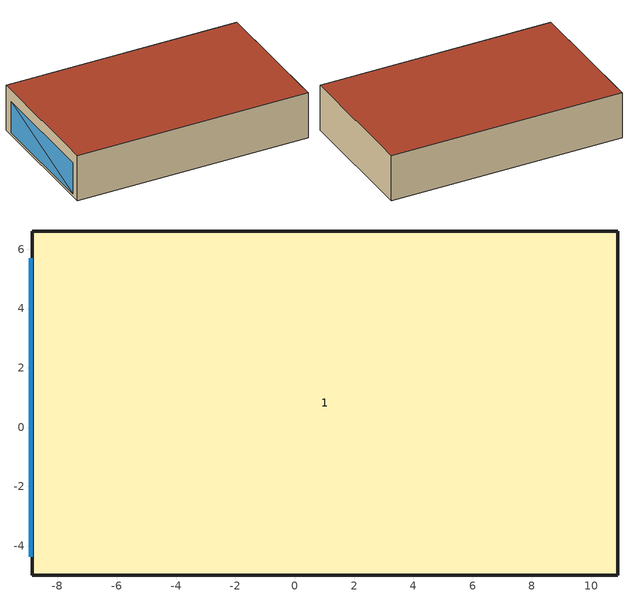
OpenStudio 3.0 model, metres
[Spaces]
1
 floor ground: -8.86,6.61 10.9,6.61 10.9,-4.99 -8.86,-4.99 z0
 wall outside: 10.9,6.61 -8.86,6.61 -8.86,-4.99 10.9,-4.99 10.9,6.61 z0:4
 window (MY CONSTRUCTION): -8.91,5.7,3.05 -8.91,5.7,0.3 -8.91,-4.38,0.3; -8.91,-4.38,0.3 -8.91,-4.38,3.05 -8.91,5.7,3.05
 roof outside: 10.9,6.61 -8.86,6.61 -8.86,-4.99 10.9,-4.99 z4
[WindowMaterial:SimpleGlazingSystem]
MINE!!: U-Factor {W/m2-K}=1; Solar Heat Gain Coefficient=0.3; Visible Transmittance=0.65
[Construction]
MY CONSTRUCTION: MINE!!
[ThermalZone]
Thermal Zone 1: Use Ideal Air Loads=No
[Sizing:Zone]
Thermal Zone 1: Zone Cooling Design Supply Air Temperature Input Method=SupplyAirTemperature; Zone Cooling Design Supply Air Temperature {C}=14; Zone Cooling Design Supply Air Temperature Difference {deltaC}=11.11; Zone Heating Design Supply Air Temperature Input Method=SupplyAirTemperature; Zone Heating Design Supply Air Temperature {C}=40; Zone Heating Design Supply Air Temperature Difference {deltaC}=11.11; Zone Cooling Design Supply Air Humidity Ratio {kg-H2O/kg-air}=0.0085; Zone Heating Design Supply Air Humidity Ratio {kg-H2O/kg-air}=0.008; Cooling Design Air Flow Method=DesignDay; Heating Design Air Flow Method=DesignDay; Account for Dedicated Outdoor Air System=No; Dedicated Outdoor Air System Control Strategy=NeutralSupplyAir; Dedicated Outdoor Air Low Setpoint Temperature for Design {C}=autosize; Dedicated Outdoor Air High Setpoint Temperature for Design {C}=autosize
[SpaceType]
Space Type 1: Default Schedule Set=Default Schedule Set 1; Standards Building Type=Office; Standards Space Type=SmallOffice - OpenOffice
[DefaultScheduleSet]
Default Schedule Set 1
[People:Definition]
Space Type 1 People Definition: Number of People Calculation Method=People; Number of People {people}=10; Fraction Radiant=0.3
[People]
Space Type 1 People: People Definition=Space Type 1 People Definition; Space or SpaceType=Space Type 1; Multiplier=1
[Space]
1: Space Type=Space Type 1; Building Story=13071; Thermal Zone=Thermal Zone 1
[BuildingStory]
13071
